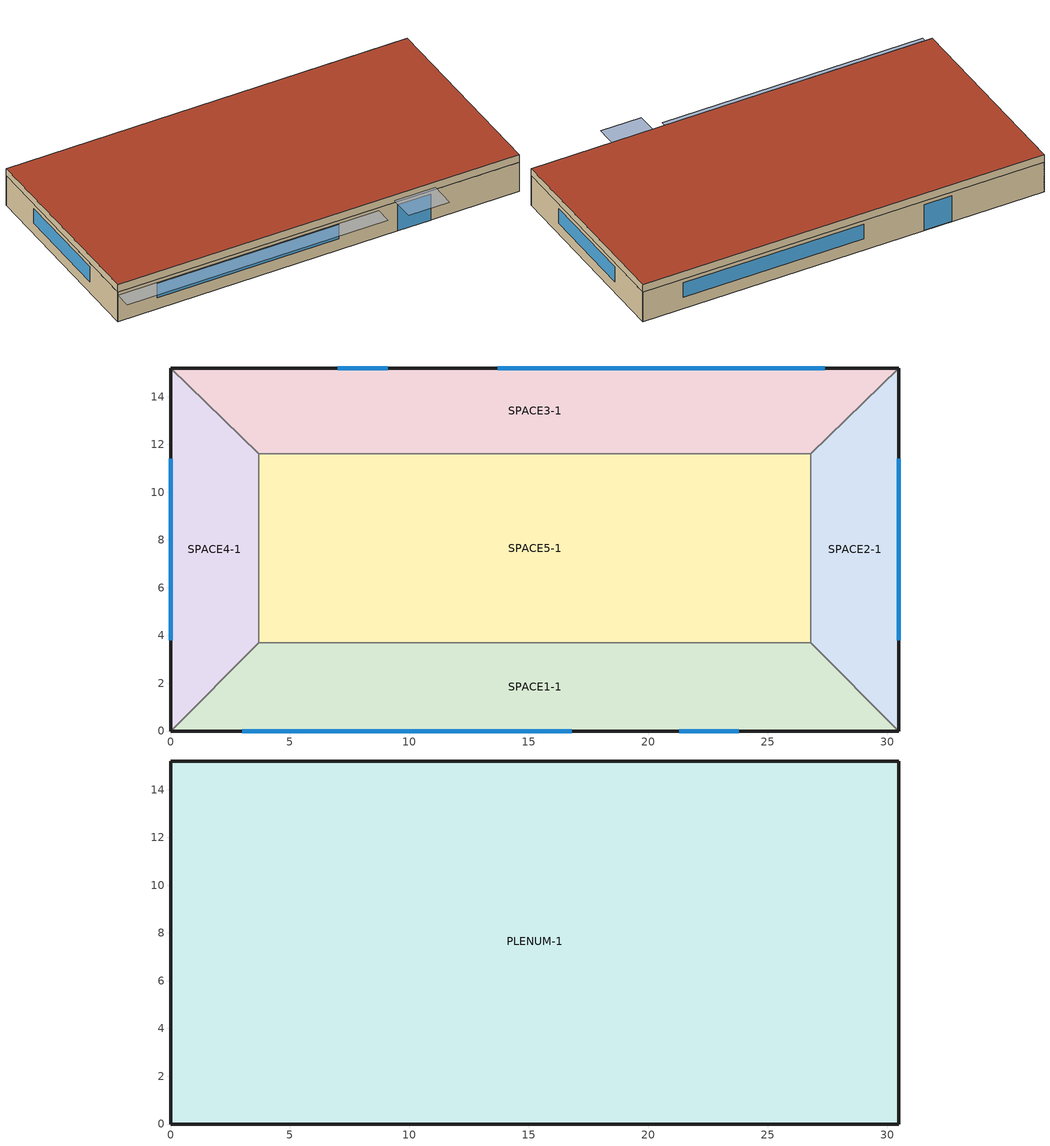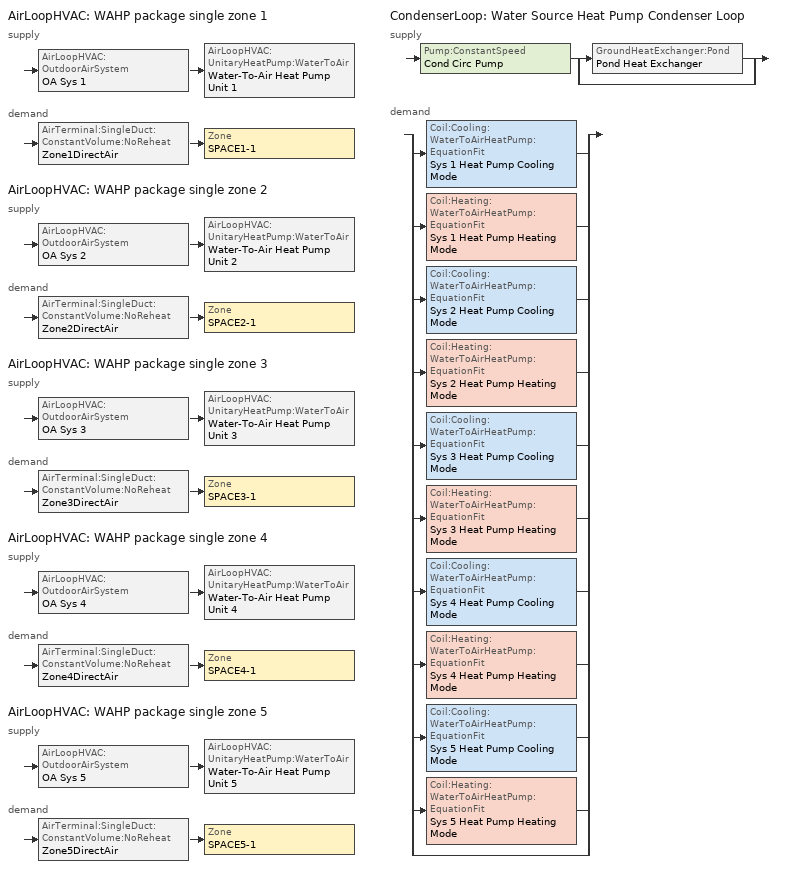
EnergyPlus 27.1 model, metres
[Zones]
SPACE1-1
 floor ground (FLOOR-SLAB-1): 26.8,3.7 30.5,0 0,0 3.7,3.7 z0
 wall outside (WALL-1): 0,0 30.5,0 z0:2.4
 wall to SPACE2-1 (INT-WALL-1): 30.5,0 26.8,3.7 z0:2.4
 wall to SPACE4-1 (INT-WALL-1): 3.7,3.7 0,0 z0:2.4
 wall to SPACE5-1 (INT-WALL-1): 26.8,3.7 3.7,3.7 z0:2.4
 window (Dbl Clr 3mm/13mm Air): 3,0 16.8,0 z0.9:2.1
 window (Sgl Grey 3mm): 21.3,0 23.8,0 z0:2.1
SPACE2-1
 floor ground (FLOOR-SLAB-1): 26.8,11.6 30.5,15.2 30.5,0 26.8,3.7 z0
 wall outside (WALL-1): 30.5,0 30.5,15.2 z0:2.4
 wall to SPACE3-1 (INT-WALL-1): 30.5,15.2 26.8,11.6 z0:2.4
 wall to SPACE5-1 (INT-WALL-1): 26.8,11.6 26.8,3.7 z0:2.4
 window (Dbl Clr 3mm/13mm Air): 30.5,3.8 30.5,11.4 z0.9:2.1
SPACE3-1
 floor ground (FLOOR-SLAB-1): 26.8,11.6 3.7,11.6 0,15.2 30.5,15.2 z0
 wall outside (WALL-1): 30.5,15.2 0,15.2 z0:2.4
 wall to SPACE4-1 (INT-WALL-1): 0,15.2 3.7,11.6 z0:2.4
 wall to SPACE5-1 (INT-WALL-1): 3.7,11.6 26.8,11.6 z0:2.4
 window (Dbl Clr 3mm/13mm Air): 27.4,15.2 13.7,15.2 z0.9:2.1
 window (Sgl Grey 3mm): 9.1,15.2 7,15.2 z0:2.1
SPACE4-1
 floor ground (FLOOR-SLAB-1): 3.7,3.7 0,0 0,15.2 3.7,11.6 z0
 wall outside (WALL-1): 0,15.2 0,0 z0:2.4
 wall to SPACE5-1 (INT-WALL-1): 3.7,3.7 3.7,11.6 z0:2.4
 window (Dbl Clr 3mm/13mm Air): 0,11.4 0,3.8 z0.9:2.1
SPACE5-1
 floor ground (FLOOR-SLAB-1): 26.8,11.6 26.8,3.7 3.7,3.7 3.7,11.6 z0
PLENUM-1
 floor to SPACE1-1 (CLNG-1): 26.8,3.7 30.5,0 0,0 3.7,3.7 z2.4
 floor to SPACE2-1 (CLNG-1): 26.8,11.6 30.5,15.2 30.5,0 26.8,3.7 z2.4
 floor to SPACE3-1 (CLNG-1): 26.8,11.6 3.7,11.6 0,15.2 30.5,15.2 z2.4
 floor to SPACE4-1 (CLNG-1): 3.7,3.7 0,0 0,15.2 3.7,11.6 z2.4
 floor to SPACE5-1 (CLNG-1): 26.8,11.6 26.8,3.7 3.7,3.7 3.7,11.6 z2.4
 wall outside (WALL-1): 0,0 30.5,0 30.5,15.2 0,15.2 0,0 z2.4:3
 roof outside (ROOF-1): 0,15.2 0,0 30.5,0 30.5,15.2 z3
shading: 0,-1.3 0,0 19.8,0 19.8,-1.3 z2.2; 21,-2 21,0 24.1,0 24.1,-2 z2.6
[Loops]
AirLoopHVAC 'WAHP package single zone 1'
 supply: AirLoopHVAC:OutdoorAirSystem 'OA Sys 1' > AirLoopHVAC:UnitaryHeatPump:WaterToAir 'Water-To-Air Heat Pump Unit 1'
 demand: AirTerminal:SingleDuct:ConstantVolume:NoReheat 'Zone1DirectAir' > Zone 'SPACE1-1'
AirLoopHVAC 'WAHP package single zone 2'
 supply: AirLoopHVAC:OutdoorAirSystem 'OA Sys 2' > AirLoopHVAC:UnitaryHeatPump:WaterToAir 'Water-To-Air Heat Pump Unit 2'
 demand: AirTerminal:SingleDuct:ConstantVolume:NoReheat 'Zone2DirectAir' > Zone 'SPACE2-1'
AirLoopHVAC 'WAHP package single zone 3'
 supply: AirLoopHVAC:OutdoorAirSystem 'OA Sys 3' > AirLoopHVAC:UnitaryHeatPump:WaterToAir 'Water-To-Air Heat Pump Unit 3'
 demand: AirTerminal:SingleDuct:ConstantVolume:NoReheat 'Zone3DirectAir' > Zone 'SPACE3-1'
AirLoopHVAC 'WAHP package single zone 4'
 supply: AirLoopHVAC:OutdoorAirSystem 'OA Sys 4' > AirLoopHVAC:UnitaryHeatPump:WaterToAir 'Water-To-Air Heat Pump Unit 4'
 demand: AirTerminal:SingleDuct:ConstantVolume:NoReheat 'Zone4DirectAir' > Zone 'SPACE4-1'
AirLoopHVAC 'WAHP package single zone 5'
 supply: AirLoopHVAC:OutdoorAirSystem 'OA Sys 5' > AirLoopHVAC:UnitaryHeatPump:WaterToAir 'Water-To-Air Heat Pump Unit 5'
 demand: AirTerminal:SingleDuct:ConstantVolume:NoReheat 'Zone5DirectAir' > Zone 'SPACE5-1'
CondenserLoop 'Water Source Heat Pump Condenser Loop'
 supply: Pump:ConstantSpeed 'Cond Circ Pump' > split
  | GroundHeatExchanger:Pond 'Pond Heat Exchanger'
  | bypass
 demand: split
  | Coil:Cooling:WaterToAirHeatPump:EquationFit 'Sys 1 Heat Pump Cooling Mode'
  | Coil:Heating:WaterToAirHeatPump:EquationFit 'Sys 1 Heat Pump Heating Mode'
  | Coil:Cooling:WaterToAirHeatPump:EquationFit 'Sys 2 Heat Pump Cooling Mode'
  | Coil:Heating:WaterToAirHeatPump:EquationFit 'Sys 2 Heat Pump Heating Mode'
  | Coil:Cooling:WaterToAirHeatPump:EquationFit 'Sys 3 Heat Pump Cooling Mode'
  | Coil:Heating:WaterToAirHeatPump:EquationFit 'Sys 3 Heat Pump Heating Mode'
  | Coil:Cooling:WaterToAirHeatPump:EquationFit 'Sys 4 Heat Pump Cooling Mode'
  | Coil:Heating:WaterToAirHeatPump:EquationFit 'Sys 4 Heat Pump Heating Mode'
  | Coil:Cooling:WaterToAirHeatPump:EquationFit 'Sys 5 Heat Pump Cooling Mode'
  | Coil:Heating:WaterToAirHeatPump:EquationFit 'Sys 5 Heat Pump Heating Mode'
  | bypass
[Building]
Building: North Axis {deg}=30; Terrain=City; Loads Convergence Tolerance Value {W}=0.04; Temperature Convergence Tolerance Value {deltaC}=0.4; Solar Distribution=FullExterior; Maximum Number of Warmup Days=25; Minimum Number of Warmup Days=6
[Site:Location]
Miami Intl Ap_FL_USA Design_Conditions: Latitude {deg}=25.82; Longitude {deg}=-80.3; Time Zone {hr}=-5; Elevation {m}=11
[SizingPeriod:DesignDay] Day of Month=21; Humidity Condition Type=WetBulb; Barometric Pressure {Pa}=101193; Rain Indicator=No; Snow Indicator=No; Daylight Saving Time Indicator=No; Solar Model Indicator=ASHRAEClearSky
Name | Month | Day Type | Maximum Dry-Bulb Temperature {C} | Daily Dry-Bulb Temperature Range {deltaC} | Wetbulb or DewPoint at Maximum Dry-Bulb {C} | Wind Speed {m/s} | Wind Direction {deg} | Sky Clearness
Miami Intl Ap Ann Clg 1% Condns DB=>MWB | 7 | SummerDesignDay | 32.6 | 6.7 | 25.3 | 4.5 | 140 | 1
Miami Intl Ap Ann Htg Wind 99% Condns WS=>MCDB | 1 | WinterDesignDay | 21.7 | 0 | 21.7 | 9.3 | 340 | 0
[Site:GroundTemperature:BuildingSurface]
20.03, 20.03, 20.13, 20.3, 20.43, 20.52, 20.62, 20.77, 20.78, 20.55, 20.44, 20.2
[Site:GroundTemperature:Deep]
16.5, 16.5, 16.5, 16.5, 16.5, 16.5, 16.5, 16.5, 16.5, 16.5, 16.5, 16.5
[Material] Thermal Absorptance=0.9
Name | Roughness | Thickness {m} | Conductivity {W/m-K} | Density {kg/m3} | Specific Heat {J/kg-K} | Solar Absorptance | Visible Absorptance
RG01 | Rough | 0.0127 | 1.442 | 881 | 1674 | 0.65 | 0.65
BR01 | VeryRough | 0.0095 | 0.162 | 1121 | 1464 | 0.7 | 0.7
IN46 | VeryRough | 0.0762 | 0.023 | 24 | 1590 | 0.5 | 0.5
WD01 | MediumSmooth | 0.0191 | 0.115 | 513 | 1381 | 0.78 | 0.78
PW03 | MediumSmooth | 0.0127 | 0.115 | 545 | 1213 | 0.78 | 0.78
IN02 | Rough | 0.0901 | 0.043 | 10 | 837 | 0.75 | 0.75
GP01 | MediumSmooth | 0.0127 | 0.16 | 801 | 837 | 0.75 | 0.75
GP02 | MediumSmooth | 0.0159 | 0.16 | 801 | 837 | 0.75 | 0.75
CC03 | MediumRough | 0.1016 | 1.31 | 2243 | 837 | 0.65 | 0.65
[Material:NoMass]
MAT-CLNG-1: Roughness=Rough; Thermal Resistance {m2-K/W}=0.652259; Thermal Absorptance=0.65; Solar Absorptance=0.65; Visible Absorptance=0.65
[Material:AirGap]
AL21: Thermal Resistance {m2-K/W}=0.157
[Construction]
ROOF-1: RG01, BR01, IN46, WD01
WALL-1: WD01, PW03, IN02, GP01
CLNG-1: MAT-CLNG-1
FLOOR-SLAB-1: CC03
INT-WALL-1: GP02, AL21, GP02
Dbl Clr 3mm/13mm Air: CLEAR 3MM, AIR 13MM, CLEAR 3MM
Sgl Grey 3mm: GREY 3MM
[WindowMaterial:Gas]
AIR 13MM: Gas Type=Air; Thickness {m}=0.0127
[WindowMaterial:Glazing] Optical Data Type=SpectralAverage; Thickness {m}=0.003; Infrared Transmittance at Normal Incidence=0; Front Side Infrared Hemispherical Emissivity=0.84; Back Side Infrared Hemispherical Emissivity=0.84; Conductivity {W/m-K}=0.9
Name | Solar Transmittance at Normal Incidence | Front Side Solar Reflectance at Normal Incidence | Back Side Solar Reflectance at Normal Incidence | Visible Transmittance at Normal Incidence | Front Side Visible Reflectance at Normal Incidence | Back Side Visible Reflectance at Normal Incidence
CLEAR 3MM | 0.837 | 0.075 | 0.075 | 0.898 | 0.081 | 0.081
GREY 3MM | 0.626 | 0.061 | 0.061 | 0.611 | 0.061 | 0.061
[Zone] Type=1; Multiplier=1
Name | Ceiling Height {m} | Volume {m3}
PLENUM-1 | 0.6096 | 283.2
SPACE1-1; SPACE3-1 | 2.4384 | 239.247
SPACE2-1; SPACE4-1 | 2.4384 | 103.311
SPACE5-1 | 2.4384 | 447.683
[ZoneInfiltration:DesignFlowRate] Schedule=INFIL-SCH; Design Flow Rate Calculation Method=Flow/Zone; Constant Term Coefficient=0; Temperature Term Coefficient=0; Velocity Term Coefficient=0.2237; Velocity Squared Term Coefficient=0
Name | Zone or ZoneList or Space or SpaceList | Design Flow Rate {m3/s}
SPACE1-1 Infiltration | SPACE1-1 | 0.1
SPACE2-1 Infiltration | SPACE2-1 | 0.0517
SPACE3-1 Infiltration | SPACE3-1 | 0.1
SPACE4-1 Infiltration | SPACE4-1 | 0.0517
SPACE5-1 Infiltration | SPACE5-1 | 0.12
[People] Number of People Schedule=OCCUPY-1; Number of People Calculation Method=People; Fraction Radiant=0.3; Activity Level Schedule=ActSchd
Name | Zone or ZoneList or Space or SpaceList | Number of People
SPACE1-1 People | SPACE1-1 | 11
SPACE2-1 People | SPACE2-1 | 5
SPACE3-1 People | SPACE3-1 | 11
SPACE4-1 People | SPACE4-1 | 5
SPACE5-1 People | SPACE5-1 | 20
[Lights] Schedule=LIGHTS-1; Design Level Calculation Method=LightingLevel; Return Air Fraction=0.2; Fraction Radiant=0.59; Fraction Visible=0.2; Fraction Replaceable=0
Name | Zone or ZoneList or Space or SpaceList | Lighting Level {W}
SPACE1-1 Lights | SPACE1-1 | 1584
SPACE2-1 Lights | SPACE2-1 | 684
SPACE3-1 Lights | SPACE3-1 | 1584
SPACE4-1 Lights | SPACE4-1 | 684
SPACE5-1 Lights | SPACE5-1 | 2964
[ElectricEquipment] Schedule=EQUIP-1; Design Level Calculation Method=EquipmentLevel; Fraction Latent=0; Fraction Radiant=0.3; Fraction Lost=0
Name | Zone or ZoneList or Space or SpaceList | Design Level {W}
SPACE1-1 Elec Equipment | SPACE1-1 | 1056
SPACE2-1 Elec Equipment | SPACE2-1 | 456
SPACE3-1 Elec Equipment | SPACE3-1 | 1056
SPACE4-1 Elec Equipment | SPACE4-1 | 456
SPACE5-1 Elec Equipment | SPACE5-1 | 1976
[Sizing:Zone] Zone Cooling Design Supply Air Temperature Input Method=SupplyAirTemperature; Zone Cooling Design Supply Air Temperature {C}=14; Zone Heating Design Supply Air Temperature Input Method=SupplyAirTemperature; Zone Heating Design Supply Air Temperature {C}=50; Zone Cooling Design Supply Air Humidity Ratio {kgWater/kgDryAir}=0.009; Zone Heating Design Supply Air Humidity Ratio {kgWater/kgDryAir}=0.004; Zone Heating Sizing Factor=0; Zone Cooling Sizing Factor=0; Cooling Design Air Flow Method=DesignDay; Cooling Design Air Flow Rate {m3/s}=0; Heating Design Air Flow Method=DesignDay; Heating Design Air Flow Rate {m3/s}=0; Account for Dedicated Outdoor Air System=No; Dedicated Outdoor Air System Control Strategy=NeutralSupplyAir; Dedicated Outdoor Air Low Setpoint Temperature for Design {C}=Autosize; Dedicated Outdoor Air High Setpoint Temperature for Design {C}=Autosize
Name | Design Specification Outdoor Air Object
SPACE1-1 | SZ DSOA SPACE1-1
SPACE2-1 | SZ DSOA SPACE2-1
SPACE3-1 | SZ DSOA SPACE3-1
SPACE4-1 | SZ DSOA SPACE4-1
SPACE5-1 | SZ DSOA SPACE5-1
[DesignSpecification:OutdoorAir] Outdoor Air Method=Flow/Person; Outdoor Air Flow per Person {m3/s-person}=0.00944; Outdoor Air Flow per Zone Floor Area {m3/s-m2}=0; Outdoor Air Flow per Zone {m3/s}=0
SZ DSOA SPACE1-1; SZ DSOA SPACE2-1; SZ DSOA SPACE3-1; SZ DSOA SPACE4-1; SZ DSOA SPACE5-1
[AirLoopHVAC]
Name | Design Supply Air Flow Rate {m3/s}
WAHP package single zone 1; WAHP package single zone 4 | 1.4
WAHP package single zone 2; WAHP package single zone 3 | 1.3
WAHP package single zone 5 | 1.5
[AvailabilityManager:Scheduled]
Name | Schedule
Heat Pump 1 Avail; Heat Pump 2 Avail; Heat Pump 3 Avail; Heat Pump 4 Avail; Heat Pump 5 Avail | FanAndCoilAvailSched
Outdoor Air 1 Avail; Outdoor Air 2 Avail; Outdoor Air 3 Avail; Outdoor Air 4 Avail; Outdoor Air 5 Avail | OutdoorAirAvailSched
[Controller:OutdoorAir] Minimum Outdoor Air Flow Rate {m3/s}=0.05; Maximum Outdoor Air Flow Rate {m3/s}=0.2; Economizer Control Type=NoEconomizer; Economizer Control Action Type=ModulateFlow; Lockout Type=NoLockout; Minimum Limit Type=FixedMinimum; Minimum Outdoor Air Schedule=OAFractionSched
OA Controller 1; OA Controller 2; OA Controller 3; OA Controller 4; OA Controller 5
[ZoneControl:Thermostat] Control Type Schedule=Dual Zone Control Type Sched
Name | Zone or ZoneList | Control 1
Zone 1 Thermostat | SPACE1-1 | Dual Setpoint Sched 1
Zone 2 Thermostat | SPACE2-1 | Dual Setpoint Sched 2
Zone 3 Thermostat | SPACE3-1 | Dual Setpoint Sched 3
Zone 4 Thermostat | SPACE4-1 | Dual Setpoint Sched 4
Zone 5 Thermostat | SPACE5-1 | Dual Setpoint Sched 5
[ThermostatSetpoint:DualSetpoint] Heating Setpoint Temperature Schedule=Heating Setpoints; Cooling Setpoint Temperature Schedule=Cooling Setpoints
Dual Setpoint Sched 1; Dual Setpoint Sched 2; Dual Setpoint Sched 3; Dual Setpoint Sched 4; Dual Setpoint Sched 5
[Zone equipment]
SPACE1-1: Zone1DirectAir
SPACE2-1: Zone2DirectAir
SPACE3-1: Zone3DirectAir
SPACE4-1: Zone4DirectAir
SPACE5-1: Zone5DirectAir
[AirTerminal:SingleDuct:ConstantVolume:NoReheat] Availability Schedule=FanAndCoilAvailSched
Name | Maximum Air Flow Rate {m3/s}
Zone1DirectAir; Zone4DirectAir | 1.4
Zone2DirectAir; Zone3DirectAir | 1.3
Zone5DirectAir | 1.5
[AirLoopHVAC:UnitaryHeatPump:WaterToAir] Availability Schedule=FanAndCoilAvailSched; Heating Convergence=0.001; Cooling Convergence=0.001; Maximum Supply Air Temperature from Supplemental Heater {C}=50; Maximum Outdoor Dry-Bulb Temperature for Supplemental Heater Operation {C}=21; Fan Placement=BlowThrough; Supply Air Fan Operating Mode Schedule=ContinuousFanSch; Dehumidification Control Type=CoolReheat
Name | Supply Air Flow Rate {m3/s} | Controlling Zone or Thermostat Location | Supply Air Fan | Heating Coil | Cooling Coil | Supplemental Heating Coil
Water-To-Air Heat Pump Unit 1 | 1.4 | SPACE1-1 | Supply Fan 1 | Sys 1 Heat Pump Heating Mode | Sys 1 Heat Pump Cooling Mode | Heat Pump DX Supp Heating Coil 1
Water-To-Air Heat Pump Unit 2 | 1.3 | SPACE2-1 | Supply Fan 2 | Sys 2 Heat Pump Heating Mode | Sys 2 Heat Pump Cooling Mode | Heat Pump DX Supp Heating Coil 2
Water-To-Air Heat Pump Unit 3 | 1.3 | SPACE3-1 | Supply Fan 3 | Sys 3 Heat Pump Heating Mode | Sys 3 Heat Pump Cooling Mode | Heat Pump DX Supp Heating Coil 3
Water-To-Air Heat Pump Unit 4 | 1.4 | SPACE4-1 | Supply Fan 4 | Sys 4 Heat Pump Heating Mode | Sys 4 Heat Pump Cooling Mode | Heat Pump DX Supp Heating Coil 4
Water-To-Air Heat Pump Unit 5 | 1.5 | SPACE5-1 | Supply Fan 5 | Sys 5 Heat Pump Heating Mode | Sys 5 Heat Pump Cooling Mode | Heat Pump DX Supp Heating Coil 5
[Coil:Cooling:WaterToAirHeatPump:EquationFit] Gross Rated Cooling COP {W/W}=7.00776; Rated Entering Water Temperature {C}=30; Rated Entering Air Dry-Bulb Temperature {C}=27; Rated Entering Air Wet-Bulb Temperature {C}=19; Total Cooling Capacity Curve=TotCoolCapCurve; Sensible Cooling Capacity Curve=CoolSensCapCurve; Cooling Power Consumption Curve=CoolPowCurve; Part Load Fraction Correlation Curve=HPACCOOLPLFFPLR; Nominal Time for Condensate Removal to Begin {s}=0; Ratio of Initial Moisture Evaporation Rate and Steady State Latent Capacity=0; Maximum Cycling Rate {cycles/hr}=2.5; Latent Capacity Time Constant {s}=60; Fan Delay Time {s}=60
Name | Rated Air Flow Rate {m3/s} | Rated Water Flow Rate {m3/s} | Gross Rated Total Cooling Capacity {W} | Gross Rated Sensible Cooling Capacity {W}
Sys 1 Heat Pump Cooling Mode | 1.4 | 0.00165 | 40125.6 | 28267.06
Sys 2 Heat Pump Cooling Mode | 1.3 | 0.00165 | 41562.8 | 29533.53
Sys 3 Heat Pump Cooling Mode | 1.3 | 0.00165 | 43125.6 | 30267.06
Sys 4 Heat Pump Cooling Mode | 1.4 | 0.00165 | 42000 | 30000
Sys 5 Heat Pump Cooling Mode | 1.5 | 0.0033 | 100000 | 75000
[Coil:Heating:WaterToAirHeatPump:EquationFit] Gross Rated Heating COP {W/W}=3.16705; Rated Entering Water Temperature {C}=20; Rated Entering Air Dry-Bulb Temperature {C}=20; Ratio of Rated Heating Capacity to Rated Cooling Capacity=1; Heating Capacity Curve=HeatCapCurve; Heating Power Consumption Curve=HeatPowCurve; Part Load Fraction Correlation Curve=HPACHEATPLFFPLR
Name | Rated Air Flow Rate {m3/s} | Rated Water Flow Rate {m3/s} | Gross Rated Heating Capacity {W}
Sys 1 Heat Pump Heating Mode | 1.4 | 0.00165 | 33156.73
Sys 2 Heat Pump Heating Mode | 1.3 | 0.00165 | 35078.4
Sys 3 Heat Pump Heating Mode | 1.3 | 0.00165 | 39156.73
Sys 4 Heat Pump Heating Mode | 1.4 | 0.00165 | 35000
Sys 5 Heat Pump Heating Mode | 1.5 | 0.0033 | 81000
[Fan:OnOff] Availability Schedule=FanAndCoilAvailSched; Fan Total Efficiency=0.5; Pressure Rise {Pa}=300; Motor Efficiency=0.9; Motor In Airstream Fraction=1
Name | Maximum Flow Rate {m3/s}
Supply Fan 1; Supply Fan 4 | 1.4
Supply Fan 2; Supply Fan 3 | 1.3
Supply Fan 5 | 1.5
[Coil:Heating:Fuel] Availability Schedule=FanAndCoilAvailSched; Fuel Type=NaturalGas
Name | Burner Efficiency | Nominal Capacity {W}
Heat Pump DX Supp Heating Coil 1; Heat Pump DX Supp Heating Coil 2; Heat Pump DX Supp Heating Coil 3 | 0.8 | 32000
Heat Pump DX Supp Heating Coil 4 | 1 | 35000
Heat Pump DX Supp Heating Coil 5 | 0.8 | 72000
[CondenserLoop]
Water Source Heat Pump Condenser Loop: Fluid Type=Water; Condenser Equipment Operation Scheme=Pond Loop Operation; Maximum Loop Temperature {C}=80; Minimum Loop Temperature {C}=10; Maximum Loop Flow Rate {m3/s}=0.0099; Minimum Loop Flow Rate {m3/s}=0; Condenser Loop Volume {m3}=Autocalculate; Load Distribution Scheme=SequentialLoad
[SetpointManager:FollowOutdoorAirTemperature]
MyCondenserControl: Control Variable=Temperature; Reference Temperature Type=OutdoorAirWetBulb; Offset Temperature Difference {deltaC}=0; Maximum Setpoint Temperature {C}=80; Minimum Setpoint Temperature {C}=10; Setpoint Node or NodeList=Condenser Supply Outlet Node
[CondenserEquipmentOperationSchemes]
Pond Loop Operation: Control Scheme 1=Year Round Pond Operation; Control Scheme 1 Schedule=ON
[PlantEquipmentOperation:Uncontrolled]
Year Round Pond Operation: Equipment List=All Towers
[CondenserEquipmentList]
All Towers: Pond Heat Exchanger
[GroundHeatExchanger:Pond]
Pond Heat Exchanger: Pond Depth {m}=2; Pond Area {m2}=2500; Hydronic Tubing Inside Diameter {m}=0.02; Hydronic Tubing Outside Diameter {m}=0.025; Hydronic Tubing Thermal Conductivity {W/m-K}=1.5; Ground Thermal Conductivity {W/m2-K}=1; Number of Tubing Circuits=50; Length of Each Tubing Circuit {m}=120
[Pump:ConstantSpeed]
Cond Circ Pump: Design Flow Rate {m3/s}=0.0099; Design Pump Head {Pa}=50000; Design Power Consumption {W}=600; Motor Efficiency=0.87; Fraction of Motor Inefficiencies to Fluid Stream=0; Pump Control Type=Continuous
[Schedule:Compact]
OCCUPY-1: Through: 12/31, For: Weekdays SummerDesignDay WinterDesignDay, Until: 9:00, 0, Until: 12:00, 1, Until: 13:00, 0.8, Until: 14:00, 0.4, Until: 15:00, 0.8, Until: 17:00, 1, Until: 24:00, 0, For: AllOtherDays, Until: 24:00, 0
LIGHTS-1: Through: 12/31, For: Weekdays SummerDesignDay WinterDesignDay, Until: 9:00, 0.05, Until: 10:00, 0.9, Until: 11:00, 0.95, Until: 12:00, 1, Until: 13:00, 0.95, Until: 14:00, 0.8, Until: 15:00, 0.9, Until: 17:00, 1, Until: 24:00, 0.05, For: AllOtherDays, Until: 24:00, 0.05
EQUIP-1: Through: 12/31, For: Weekdays SummerDesignDay WinterDesignDay, Until: 9:00, 0.02, Until: 10:00, 0.4, Until: 15:00, 0.9, Until: 16:00, 0.8, Until: 17:00, 0.7, Until: 24:00, 0.02, For: CustomDay1 CustomDay2, Until: 9:00, 0.02, Until: 10:00, 0.4, Until: 15:00, 0.9, Until: 16:00, 0.8, Until: 17:00, 0.7, Until: 24:00, 0.02, For: AllOtherDays, Until: 24:00, 0.2
INFIL-SCH: Through: 3/31, For: Alldays, Until: 24:00, 1, Through: 10/31, For: Alldays, Until: 24:00, 1, Through: 12/31, For: Alldays, Until: 24:00, 1
ActSchd: Through: 12/31, For: Alldays, Until: 24:00, 117.24
On; ContinuousFanSch: Through: 12/31, For: AllDays, Until: 24:00, 1
FanAndCoilAvailSched: Through: 3/31, For: AllDays, Until: 24:00, 1, Through: 9/30, For: AllDays, Until: 5:00, 1, Until: 19:00, 1, Until: 24:00, 1, Through: 12/31, For: AllDays, Until: 24:00, 1
OutdoorAirAvailSched: Through: 12/31, For: AllDays, Until: 5:00, 1, Until: 19:00, 1, Until: 24:00, 1
OAFractionSched: Through: 12/31, For: AllDays, Until: 5:00, 0, Until: 19:00, 1, Until: 24:00, 0
Heating Setpoints: Through: 12/31, For: AllDays, Until:  5:00, 22, Until: 19:00, 22, Until: 24:00, 22
Cooling Setpoints: Through: 12/31, For: AllDays, Until:  5:00, 24, Until: 19:00, 24, Until: 24:00, 24
Dual Zone Control Type Sched: Through: 12/31, For: AllDays, Until: 24:00, 4
[Curve:Quadratic] Coefficient1 Constant=0.75; Coefficient2 x=0.25; Coefficient3 x**2=0; Minimum Value of x=0; Maximum Value of x=1
HPACCOOLPLFFPLR; HPACHEATPLFFPLR
[Curve:QuadLinear] Minimum Value of w=-100; Maximum Value of w=100; Minimum Value of x=-100; Maximum Value of x=100; Minimum Value of y=0; Maximum Value of y=100; Minimum Value of z=0; Maximum Value of z=100; Minimum Curve Output=0; Maximum Curve Output=38
Name | Coefficient1 Constant | Coefficient2 w | Coefficient3 x | Coefficient4 y | Coefficient5 z
TotCoolCapCurve | -1.68437 | 4.93321 | -2.31448 | 0.0514555 | 0.0208644
CoolPowCurve | -4.31576 | 0.641815 | 4.26563 | 0.13797 | -0.0513551
HeatCapCurve | -3.57735 | -0.628773 | 5.01227 | 0.0207636 | 0.0182818
HeatPowCurve | -6.29077 | 5.39333 | 1.68068 | -0.0426525 | 0.00958122
[Curve:QuintLinear]
CoolSensCapCurve: Coefficient1 Constant=4.93131; Coefficient2 v=16.0319; Coefficient3 w=-19.9285; Coefficient4 x=-0.807835; Coefficient5 y=0.481291; Coefficient6 z=0.0198285; Minimum Value of v=-100; Maximum Value of v=100; Minimum Value of w=-100; Maximum Value of w=100; Minimum Value of x=-100; Maximum Value of x=100; Minimum Value of y=0; Maximum Value of y=100; Minimum Value of z=0; Maximum Value of z=100; Minimum Curve Output=0; Maximum Curve Output=38
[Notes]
HeatPumpWaterToAirWithRHControl.idf
Basic file description:  1 story building divided into 4 exterior and one interior conditioned zones and return plenum.
Highlights:              High humidity Control using Water To Air Heat Pumps with pond heat exchanger.  Five water source
heat pumps serve one zone each. These heat pumps are modeled using the water to air heat pump
'equation fit' model.  The heat pumps are attached to a single condenser loop with a pond
water heat exchanger (GroundHeatExchanger:Pond).
Simulation Location/Run: CHICAGO_IL_USA_WMO_722020, 2 design days, 1 run period,
Run Control executes the design days
Location:                Chicago, IL
Design Days:             CHICAGO_IL_USA Annual Heating 99.6%, MaxDB=8°C
CHICAGO_IL_USA Annual Cooling (DB=>MWB) .4%, MaxDB=33.1°C MWB=25.3°C
Run Period (Weather File): full annual, CHICAGO_IL_USA TMY2-94846
Run Control:             Zone sizing with weather file run control
Building: Single floor rectangular building 100 ft x 50 ft. 5 zones - 4 exterior, 1 interior, zone height 8 feet.
Exterior zone depth is 12 feet. There is a 2 foot high return plenum: the overall building height is
10 feet. There are windows on all 4 facades; the south and north facades have glass doors.
The south facing glass is shaded by overhangs. The walls are woodshingle over plywood, R11 insulation,
and gypboard. The roof is a gravel built up roof with R-3 mineral board insulation and plywood sheathing.
The windows are double pane 6mm clear with 6mm air gap.  The window to wall ratio is approximately 0.29.
The south wall and door have overhangs.
The building is oriented 30 degrees east of north.
Floor Area:       463.6 m2 (5000 ft2)
Number of Floors: 1
Zone Description Details:
Internal gains description:     lighting is 1.5 watts/ft2, office equip is 1.0 watts/ft2. There is 1 occupant
per 100 ft2 of floor area. The infiltration is constant in winter months.
Interzone Surfaces:             6 interzone surfaces (see diagram)
Internal Mass:                  None
Windows:                        4 ea.: 1) Double pane clear, 3mm glass, 13mm air gap
2) Double pane clear, 3mm glass, 13mm argon gap
3) Double pane clear, 6mm glass, 6mm air gap
4) Double pane lowE,  6mm lowE glass outside, 6mm air gap, 6mm clear glass
Doors:                          2 ea.:    Single pane grey,  3mm glass
Detached Shading:               None
Daylight:                       None
Natural Ventilation:            None
Compact Schedules:              Yes
HVAC:                           Water to air Heat pump using a single air loop serving 5 zones.  Heat pump configured with
a blow through fan, heat pump defrost is timed using a resistive heating element.
Heating set point during winter months is 22 C during 24 hours, Cooling set point at 24 C
during 24 hours.  Cooling coil is turned on depending on dehumidification requirement.
The zones dehumidifying relative humidity set point is 55% for summer and 50% for winter.
Zonal Equipment:                DIRECT AIR
Central Air Handling Equipment: Yes
System Equipment Autosize:      No (condenser loop volumes are autosized)
Purchased Cooling:              No
Purchased Heating:              No
Purchased Chilled Water:        No
Purchased Hot Water:            No
Coils:                          Water-source direct expansion heat pump
Pumps:                          Pump:ConstantSpeed
Boilers:                        None
Chillers:                       None
Towers:                         None
Heat Pumps:                     Water to air heat pump for both heating and cooling.
POND:                           (GroundHeatExchanger:Pond).  2500m2 Pond Area, 2.0m depth
Standard Reports:               None
Timestep or Hourly Variables:   Timestep
Time bins Report:               None
HTML Report:                    All Summary
Environmental Emissions:        None
Utility Tariffs:                None
